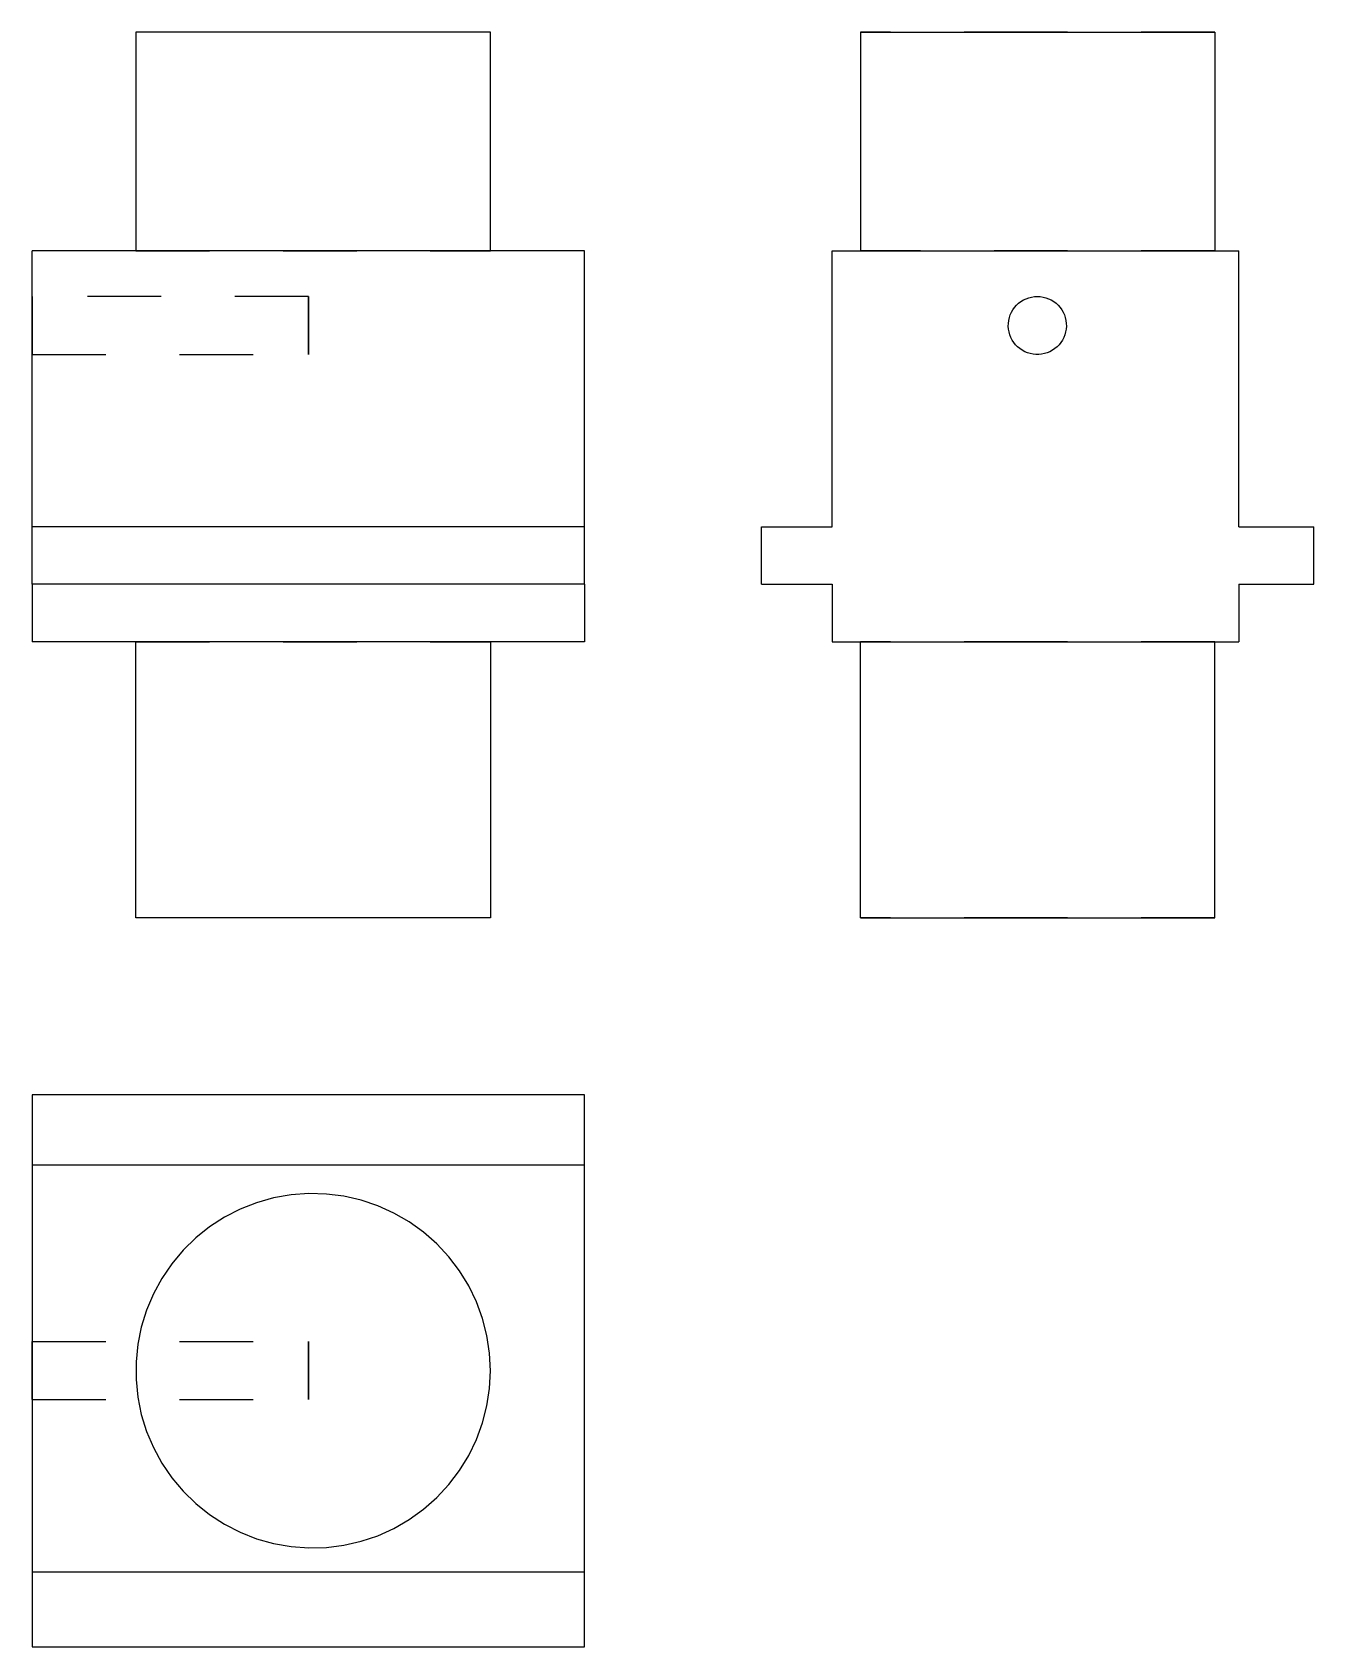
# Model space of a CAD drawing. Extents: x 0 to 1.74, y 0 to 2.19.
import ezdxf

# ---------------------------------------------------------------- set-up
doc = ezdxf.new("R2010")
doc.units = 0
doc.linetypes.add('HIDDEN', pattern=[0.060156, 0.040124, -0.020032])
for name, color, linetype in [('FRONT', 7, 'CONTINUOUS'), ('FRONT_HID', 7, 'HIDDEN'), ('LEFT', 7, 'CONTINUOUS'), ('LEFT_HID', 7, 'HIDDEN'), ('TOP', 7, 'CONTINUOUS'), ('TOP_HID', 7, 'HIDDEN')]:
    doc.layers.add(name, color=color, linetype=linetype)

msp = doc.modelspace()

# ---------------------------------------------------------------- linework, layer by layer
at = {"layer": 'FRONT'}
for p, q in [((0.622204, 2.19375), (0.140625, 2.19375)), ((0.140625, 2.19375), (0.140625, 1.896875)), ((0.622204, 1.896875), (0.622204, 2.19375)), ((0, 1.521875), (0, 1.896875)), ((0.75, 1.896875), (0, 1.896875)), ((0.75, 1.521875), (0.75, 1.896875)), ((0, 1.44375), (0, 1.521875)), ((0.75, 1.521875), (0, 1.521875)), ((0.75, 1.44375), (0.75, 1.521875)), ((0, 1.44375), (0, 1.365625)), ((0.75, 1.44375), (0, 1.44375)), ((0.75, 1.44375), (0.75, 1.365625)), ((0.75, 1.365625), (0, 1.365625)), ((0.140625, 0.990625), (0.140625, 1.365625)), ((0.622204, 1.365625), (0.622204, 0.990625)), ((0.622204, 0.990625), (0.140625, 0.990625))]:
    msp.add_line(p, q, dxfattribs=at)
at = {"layer": 'FRONT_HID', "linetype": 'HIDDEN'}
for p, q in [((0.622204, 1.896875), (0.140625, 1.896875)), ((0.140625, 1.896875), (0.622204, 1.896875)), ((0, 1.834786), (0, 1.755839)), ((0, 1.755839), (0, 1.834786)), ((0.375, 1.834786), (0, 1.834786)), ((0.375, 1.834786), (0.375, 1.755839)), ((0.375, 1.755839), (0.375, 1.834786)), ((0, 1.755839), (0.375, 1.755839)), ((0.622204, 1.365625), (0.140625, 1.365625)), ((0.140625, 1.365625), (0.622204, 1.365625))]:
    msp.add_line(p, q, dxfattribs=at)
at = {"layer": 'LEFT'}
for p, q in [((1.124836, 2.19375), (1.606414, 2.19375)), ((1.124836, 2.19375), (1.124836, 1.896875)), ((1.606414, 2.19375), (1.606414, 1.896875)), ((1.086431, 1.521875), (1.086431, 1.896875)), ((1.086431, 1.896875), (1.639063, 1.896875)), ((1.639063, 1.521875), (1.639063, 1.896875)), ((1.334352, 1.819924), (1.336956, 1.822874)), ((1.336956, 1.822874), (1.339841, 1.825551)), ((1.339841, 1.825551), (1.342977, 1.827927)), ((1.342977, 1.827927), (1.346335, 1.829979)), ((1.346335, 1.829979), (1.349881, 1.831687)), ((1.349881, 1.831687), (1.353579, 1.833032)), ((1.353579, 1.833032), (1.357392, 1.834004)), ((1.357392, 1.834004), (1.361284, 1.83459)), ((1.361284, 1.83459), (1.365214, 1.834786)), ((1.365214, 1.834786), (1.369144, 1.83459)), ((1.369144, 1.83459), (1.373035, 1.834004)), ((1.373035, 1.834004), (1.376849, 1.833032)), ((1.376849, 1.833032), (1.380547, 1.831687)), ((1.380547, 1.831687), (1.384092, 1.829979)), ((1.384092, 1.829979), (1.38745, 1.827927)), ((1.38745, 1.827927), (1.390587, 1.825551)), ((1.390587, 1.825551), (1.393472, 1.822874)), ((1.393472, 1.822874), (1.396076, 1.819924)), ((1.325851, 1.798262), (1.32634, 1.802167)), ((1.32634, 1.802167), (1.327215, 1.806004)), ((1.327215, 1.806004), (1.328469, 1.809734)), ((1.328469, 1.809734), (1.330087, 1.813321)), ((1.330087, 1.813321), (1.332055, 1.816729)), ((1.332055, 1.816729), (1.334352, 1.819924)), ((1.396076, 1.819924), (1.398373, 1.816729)), ((1.398373, 1.816729), (1.40034, 1.813321)), ((1.40034, 1.813321), (1.401959, 1.809734)), ((1.401959, 1.809734), (1.403212, 1.806004)), ((1.403212, 1.806004), (1.404088, 1.802167)), ((1.404088, 1.802167), (1.404577, 1.798262)), ((1.325752, 1.794328), (1.325851, 1.798262)), ((1.326046, 1.790404), (1.325752, 1.794328)), ((1.32673, 1.786529), (1.326046, 1.790404)), ((1.327796, 1.782741), (1.32673, 1.786529)), ((1.329233, 1.779077), (1.327796, 1.782741)), ((1.331029, 1.775576), (1.329233, 1.779077)), ((1.401194, 1.779077), (1.399399, 1.775576)), ((1.402632, 1.782741), (1.401194, 1.779077)), ((1.403698, 1.786529), (1.402632, 1.782741)), ((1.404381, 1.790404), (1.403698, 1.786529)), ((1.404675, 1.794328), (1.404381, 1.790404)), ((1.404577, 1.798262), (1.404675, 1.794328)), ((1.333164, 1.77227), (1.331029, 1.775576)), ((1.335617, 1.769193), (1.333164, 1.77227)), ((1.338365, 1.766376), (1.335617, 1.769193)), ((1.341379, 1.763847), (1.338365, 1.766376)), ((1.344631, 1.76163), (1.341379, 1.763847)), ((1.348087, 1.759748), (1.344631, 1.76163)), ((1.351713, 1.758219), (1.348087, 1.759748)), ((1.355473, 1.757059), (1.351713, 1.758219)), ((1.359331, 1.75628), (1.355473, 1.757059)), ((1.363246, 1.755888), (1.359331, 1.75628)), ((1.367181, 1.755888), (1.363246, 1.755888)), ((1.371097, 1.75628), (1.367181, 1.755888)), ((1.374954, 1.757059), (1.371097, 1.75628)), ((1.378715, 1.758219), (1.374954, 1.757059)), ((1.382341, 1.759748), (1.378715, 1.758219)), ((1.385797, 1.76163), (1.382341, 1.759748)), ((1.389048, 1.763847), (1.385797, 1.76163)), ((1.392063, 1.766376), (1.389048, 1.763847)), ((1.39481, 1.769193), (1.392063, 1.766376)), ((1.397264, 1.77227), (1.39481, 1.769193)), ((1.399399, 1.775576), (1.397264, 1.77227)), ((0.990625, 1.44375), (0.990625, 1.521875)), ((0.990625, 1.521875), (1.086431, 1.521875)), ((1.639063, 1.521875), (1.740625, 1.521875)), ((1.740625, 1.44375), (1.740625, 1.521875)), ((0.990625, 1.44375), (1.086431, 1.44375)), ((1.086431, 1.44375), (1.086431, 1.365625)), ((1.639063, 1.44375), (1.740625, 1.44375)), ((1.639063, 1.44375), (1.639063, 1.365625)), ((1.086431, 1.365625), (1.639063, 1.365625)), ((1.124836, 0.990625), (1.124836, 1.365625)), ((1.606414, 0.990625), (1.606414, 1.365625)), ((1.124836, 0.990625), (1.606414, 0.990625))]:
    msp.add_line(p, q, dxfattribs=at)
at = {"layer": 'LEFT_HID', "linetype": 'HIDDEN'}
for p, q in [((1.365625, 2.19375), (1.124836, 2.19375)), ((1.606414, 2.19375), (1.365625, 2.19375)), ((1.606414, 1.896875), (1.124836, 1.896875)), ((1.124836, 1.896875), (1.365625, 1.896875)), ((1.365625, 1.896875), (1.606414, 1.896875)), ((1.365625, 1.365625), (1.124836, 1.365625)), ((1.124836, 1.365625), (1.606414, 1.365625)), ((1.606414, 1.365625), (1.365625, 1.365625)), ((1.365625, 0.990625), (1.124836, 0.990625)), ((1.606414, 0.990625), (1.365625, 0.990625))]:
    msp.add_line(p, q, dxfattribs=at)
at = {"layer": 'TOP'}
for p, q in [((0, 0.75), (0, 0.654194)), ((0.75, 0.75), (0, 0.75)), ((0.75, 0.654194), (0.75, 0.75)), ((0, 0.654194), (0, 0.101562)), ((0.75, 0.654194), (0, 0.654194)), ((0.75, 0.101562), (0.75, 0.654194)), ((0.375411, 0.615715), (0.351474, 0.613921)), ((0.399409, 0.615116), (0.375411, 0.615715)), ((0.423227, 0.612131), (0.399409, 0.615116)), ((0.282381, 0.594481), (0.26102, 0.58353)), ((0.304726, 0.603251), (0.282381, 0.594481)), ((0.327834, 0.609752), (0.304726, 0.603251)), ((0.351474, 0.613921), (0.327834, 0.609752)), ((0.44663, 0.60679), (0.423227, 0.612131)), ((0.469385, 0.599145), (0.44663, 0.60679)), ((0.491265, 0.589272), (0.469385, 0.599145)), ((0.240855, 0.570506), (0.222087, 0.555539)), ((0.26102, 0.58353), (0.240855, 0.570506)), ((0.512054, 0.577269), (0.491265, 0.589272)), ((0.531544, 0.563257), (0.512054, 0.577269)), ((0.222087, 0.555539), (0.204903, 0.538778)), ((0.549543, 0.547373), (0.531544, 0.563257)), ((0.204903, 0.538778), (0.189473, 0.52039)), ((0.56587, 0.529776), (0.549543, 0.547373)), ((0.580364, 0.510642), (0.56587, 0.529776)), ((0.189473, 0.52039), (0.175951, 0.500556)), ((0.592881, 0.490159), (0.580364, 0.510642)), ((0.175951, 0.500556), (0.164471, 0.479475)), ((0.603296, 0.468531), (0.592881, 0.490159)), ((0.164471, 0.479475), (0.155146, 0.457355)), ((0.611506, 0.445974), (0.603296, 0.468531)), ((0.155146, 0.457355), (0.148071, 0.434417)), ((0.61743, 0.422712), (0.611506, 0.445974)), ((0.148071, 0.434417), (0.143314, 0.410888)), ((0.621007, 0.398975), (0.61743, 0.422712)), ((0.143314, 0.410888), (0.140924, 0.387002)), ((0.622204, 0.375), (0.621007, 0.398975)), ((0.140924, 0.387002), (0.140924, 0.362998)), ((0.621007, 0.351025), (0.622204, 0.375)), ((0.140924, 0.362998), (0.143314, 0.339112)), ((0.61743, 0.327288), (0.621007, 0.351025)), ((0.143314, 0.339112), (0.148071, 0.315583)), ((0.148071, 0.315583), (0.155146, 0.292645)), ((0.611506, 0.304026), (0.61743, 0.327288)), ((0.155146, 0.292645), (0.164471, 0.270525)), ((0.603296, 0.281469), (0.611506, 0.304026)), ((0.164471, 0.270525), (0.175951, 0.249444)), ((0.592881, 0.259841), (0.603296, 0.281469)), ((0.175951, 0.249444), (0.189473, 0.22961)), ((0.580364, 0.239358), (0.592881, 0.259841)), ((0.189473, 0.22961), (0.204903, 0.211222)), ((0.549543, 0.202627), (0.56587, 0.220224)), ((0.56587, 0.220224), (0.580364, 0.239358)), ((0.204903, 0.211222), (0.222087, 0.194461)), ((0.531544, 0.186743), (0.549543, 0.202627)), ((0.222087, 0.194461), (0.240855, 0.179494)), ((0.240855, 0.179494), (0.26102, 0.16647)), ((0.512054, 0.172731), (0.531544, 0.186743)), ((0.26102, 0.16647), (0.282381, 0.155519)), ((0.282381, 0.155519), (0.304726, 0.146749)), ((0.469385, 0.150855), (0.491265, 0.160728)), ((0.491265, 0.160728), (0.512054, 0.172731)), ((0.304726, 0.146749), (0.327834, 0.140248)), ((0.327834, 0.140248), (0.351474, 0.136079)), ((0.351474, 0.136079), (0.375411, 0.134285)), ((0.375411, 0.134285), (0.399409, 0.134884)), ((0.399409, 0.134884), (0.423227, 0.137869)), ((0.423227, 0.137869), (0.44663, 0.14321)), ((0.44663, 0.14321), (0.469385, 0.150855)), ((0, 0.101562), (0, 0)), ((0, 0.101562), (0.75, 0.101562)), ((0.75, 0), (0.75, 0.101562)), ((0, 0), (0.75, 0))]:
    msp.add_line(p, q, dxfattribs=at)
at = {"layer": 'TOP_HID', "linetype": 'HIDDEN'}
for p, q in [((0, 0.335937), (0, 0.414885)), ((0, 0.414885), (0, 0.375411)), ((0, 0.414885), (0.375, 0.414885)), ((0.375, 0.335937), (0.375, 0.414885)), ((0.375, 0.414885), (0.375, 0.375411)), ((0, 0.375411), (0, 0.335937)), ((0.375, 0.375411), (0.375, 0.335937)), ((0, 0.335937), (0.375, 0.335937))]:
    msp.add_line(p, q, dxfattribs=at)

doc.saveas('drawing.dxf')
